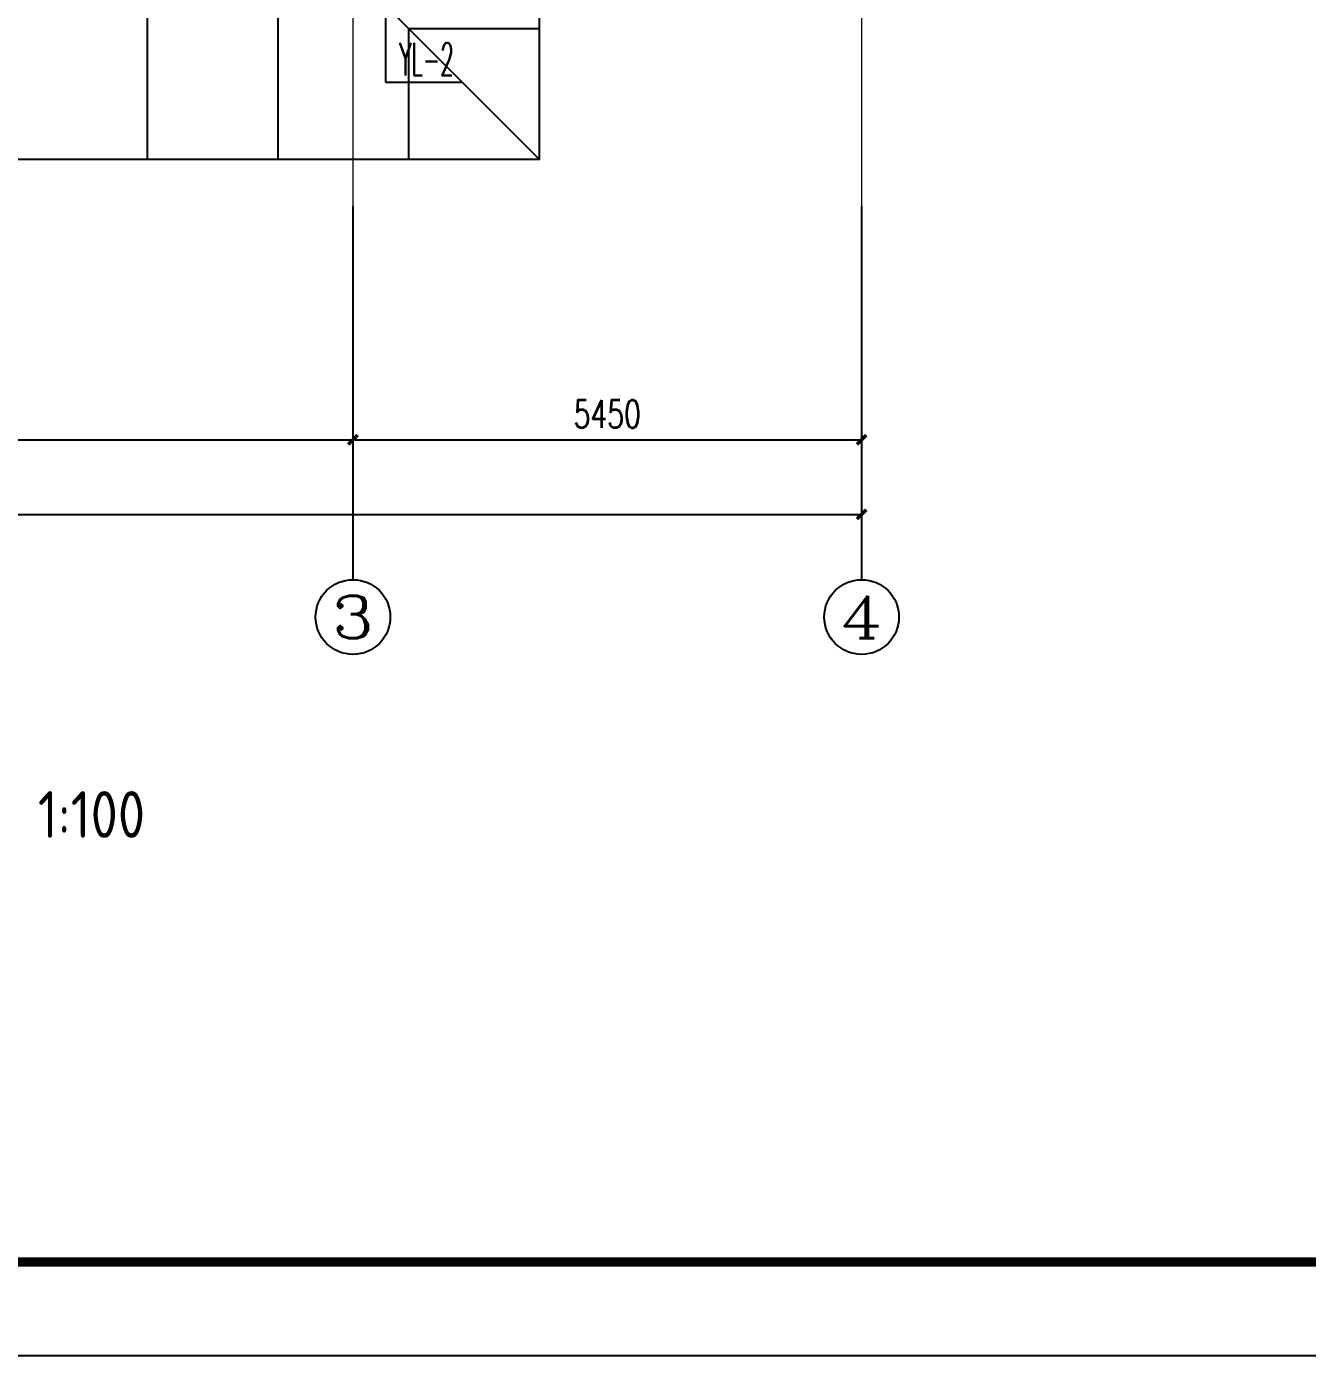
# Model space of a CAD drawing. Extents: x 1596975 to 1739683, y 860327 to 1295531.
# Drawn here: x 1675911 to 1689634, y 1069910 to 1084146 of the extents above; entities that cross this region are included whole.
import ezdxf
from ezdxf.enums import TextEntityAlignment as Align

# ---------------------------------------------------------------- set-up
doc = ezdxf.new("R2010")
doc.units = 0
doc.header["$LTSCALE"] = 1000
doc.header["$MEASUREMENT"] = 0
doc.linetypes.add('ACAD_ISO10W100', pattern=[18.5, 12, -3, 0.5, -3])
doc.linetypes.add('DOTE', pattern=[2.42, 2, -0.2, 0.02, -0.2])
for name, color, linetype in [('AXIS', 3, 'Continuous'), ('AXIS_TEXT', 4, 'Continuous'), ('C-AXIS(轴号)', 3, 'Continuous'), ('C-AXIS-T(字)', 7, 'Continuous'), ('DIM_雨水', 3, 'Continuous'), ('PUB_TEXT', 4, 'Continuous'), ('PUB_TITLE', 4, 'Continuous'), ('ROOF', 183, 'Continuous'), ('图框', 140, 'Continuous')]:
    doc.layers.add(name, color=color, linetype=linetype)
doc.layers.add('DOTE', color=19, linetype='DOTE', lineweight=9)
doc.styles.add('_TCH_AXIS', font='COMPLEX', dxfattribs={"bigfont": 'GBCBIG'})
doc.styles.add('_TCH_DIM_T3', font='SIMPLEX', dxfattribs={"width": 0.705882, "bigfont": 'GBCBIG'})
doc.styles.add('_TWT_SERIAL', font='simplex.shx', dxfattribs={"width": 0.6, "oblique": 10, "height": 3.5, "bigfont": 'aadri.shx'})
doc.styles.add('COMPLEX', font='COMPLEX')
doc.styles.get("Standard").update_dxf_attribs({"font": 'gbenor.shx', "bigfont": 'gbcbig.shx'})
doc.dimstyles.new('_TCH_ARCH&&100', dxfattribs={"dimtxt": 297.5, "dimasz": 100, "dimexe": 250, "dimexo": 300, "dimgap": 126.25, "dimtad": 1, "dimdec": 0, "dimzin": 0, "dimdsep": 46, "dimtxsty": '_TCH_DIM_T3', "dimblk": 'ARCHTICK', "dimcen": 0.09, "dimclrt": 7, "dimazin": 2, "dimtfac": 1, "dimtdec": 0, "dimtix": 1, "dimtmove": 2, "dimatfit": 3, "dimfxl": 0, "dimtolj": 1, "dimtzin": 0, "dimarcsym": 0})

# ---------------------------------------------------------------- blocks, each defined once
blk = doc.blocks.new('jytrhtreh')
at = {"layer": 'ROOF', "color": 0, "ltscale": 3}
for p, q in [((142702, -319639), (142702, -302439)), ((138502, -319639), (138502, -317239)), ((139902, -319639), (139902, -317239)), ((141302, -318239), (140302, -317239)), ((141302, -319639), (141302, -318239)), ((142702, -318239), (141302, -318239)), ((142702, -319639), (141302, -318239)), ((142702, -319639), (125902, -319639))]:
    blk.add_line(p, q, dxfattribs=at)
blk = doc.blocks.new('_ArchTick')
at = {"color": 0, "linetype": 'ByBlock', "const_width": 0.4}
blk.add_lwpolyline([(-0.5, -0.5), (0.5, 0.5)], dxfattribs=at)
blk = doc.blocks.new('*D31')
at = {"layer": 'AXIS', "color": 0, "lineweight": -2}
for p, q in [((1661158, 1081920), (1661158, 1078670)), ((1684858, 1081920), (1684858, 1078670)), ((1661158, 1078920), (1684858, 1078920))]:
    blk.add_line(p, q, dxfattribs=at)
at = {"layer": 'Defpoints', "color": 0}
for p in [(1661158, 1082220), (1684858, 1082220), (1684858, 1078920)]:
    blk.add_point(p, dxfattribs=at)
at = {"layer": 'AXIS', "color": 0, "lineweight": -2, "xscale": 100, "yscale": 100, "zscale": 100, "rotation": 180}
blk.add_blockref('_ArchTick', (1661158, 1078920), dxfattribs=at)
at = {"layer": 'AXIS', "color": 0, "lineweight": -2, "xscale": 100, "yscale": 100, "zscale": 100}
blk.add_blockref('_ArchTick', (1684858, 1078920), dxfattribs=at)
at = {"layer": 'AXIS', "color": 7, "insert": (1673008, 1079195), "char_height": 297.5, "attachment_point": 5, "style": '_TCH_DIM_T3'}
blk.add_mtext('\\A1;23700', dxfattribs=at)
blk = doc.blocks.new('*D32')
at = {"layer": 'AXIS', "color": 0, "lineweight": -2}
for p, q in [((1679408, 1081920), (1679408, 1079470)), ((1684858, 1081920), (1684858, 1079470)), ((1679408, 1079720), (1684858, 1079720))]:
    blk.add_line(p, q, dxfattribs=at)
at = {"layer": 'Defpoints', "color": 0}
for p in [(1679408, 1082220), (1684858, 1082220), (1684858, 1079720)]:
    blk.add_point(p, dxfattribs=at)
at = {"layer": 'AXIS', "color": 0, "lineweight": -2, "xscale": 100, "yscale": 100, "zscale": 100, "rotation": 180}
blk.add_blockref('_ArchTick', (1679408, 1079720), dxfattribs=at)
at = {"layer": 'AXIS', "color": 0, "lineweight": -2, "xscale": 100, "yscale": 100, "zscale": 100}
blk.add_blockref('_ArchTick', (1684858, 1079720), dxfattribs=at)
at = {"layer": 'AXIS', "color": 7, "insert": (1682133, 1079995), "char_height": 297.5, "attachment_point": 5, "style": '_TCH_DIM_T3'}
blk.add_mtext('\\A1;5450', dxfattribs=at)
blk = doc.blocks.new('*D33')
at = {"layer": 'AXIS', "color": 0, "lineweight": -2}
for p, q in [((1666608, 1081920), (1666608, 1079470)), ((1679408, 1081920), (1679408, 1079470)), ((1666608, 1079720), (1679408, 1079720))]:
    blk.add_line(p, q, dxfattribs=at)
at = {"layer": 'Defpoints', "color": 0}
for p in [(1666608, 1082220), (1679408, 1082220), (1679408, 1079720)]:
    blk.add_point(p, dxfattribs=at)
at = {"layer": 'AXIS', "color": 0, "lineweight": -2, "xscale": 100, "yscale": 100, "zscale": 100, "rotation": 180}
blk.add_blockref('_ArchTick', (1666608, 1079720), dxfattribs=at)
at = {"layer": 'AXIS', "color": 0, "lineweight": -2, "xscale": 100, "yscale": 100, "zscale": 100}
blk.add_blockref('_ArchTick', (1679408, 1079720), dxfattribs=at)
at = {"layer": 'AXIS', "color": 7, "insert": (1673008, 1079995), "char_height": 297.5, "attachment_point": 5, "style": '_TCH_DIM_T3'}
blk.add_mtext('\\A1;12800', dxfattribs=at)
blk = doc.blocks.new('_AXISO')
blk.add_circle((0, 0), 0.5)
at = {"layer": 'AXIS_TEXT', "style": 'COMPLEX', "width": 1.041667}
blk.add_attdef('A', text='', height=0.56, dxfattribs=at).set_placement((-0.25, -0.28), (0.25, -0.28), align=Align.FIT)

msp = doc.modelspace()

# ---------------------------------------------------------------- linework, layer by layer
at = {"layer": 'C-AXIS(轴号)'}
for p, q in [((1679408, 1082220.5), (1679408, 1078220.5)), ((1684858, 1082220.5), (1684858, 1078220.5))]:
    msp.add_line(p, q, dxfattribs=at)
at = {"layer": 'DIM_雨水'}
for p, q in [((1679758, 1084720.5), (1679758, 1083551.5)), ((1679758, 1083551.5), (1680571.2, 1083551.5))]:
    msp.add_line(p, q, dxfattribs=at)
at = {"layer": 'DOTE', "linetype": 'ACAD_ISO10W100', "ltscale": 100}
for p, q in [((1679408, 1100420), (1679408, 1082220.5)), ((1684858, 1100420), (1684858, 1082220.5))]:
    msp.add_line(p, q, dxfattribs=at)
at = {"layer": '图框'}
msp.add_lwpolyline([(1643957.2, 1069910.3), (1703357.2, 1069910.3), (1703357.2, 1111910.3), (1643957.2, 1111910.3)], close=True, dxfattribs=at)
at = {"layer": '图框', "const_width": 100}
msp.add_lwpolyline([(1646457.2, 1070910.3), (1702357.2, 1070910.3), (1702357.2, 1110910.3), (1646457.2, 1110910.3)], close=True, dxfattribs=at)

# ---------------------------------------------------------------- block references
at = {"layer": 'C-AXIS(轴号)'}
ref = msp.add_blockref('_AXISO', (1679408, 1077820.5), dxfattribs=dict(at, xscale=800, yscale=800, zscale=800))
ref.add_attrib('A', '3', dxfattribs={"layer": 'C-AXIS-T(字)', "height": 452.5, "style": '_TCH_AXIS', "width": 1.5}).set_placement((1679181.7, 1077594.2), (1679634.3, 1077594.2), align=Align.FIT)
ref = msp.add_blockref('_AXISO', (1684858, 1077820.5), dxfattribs=dict(at, xscale=800, yscale=800, zscale=800))
ref.add_attrib('A', '4', dxfattribs={"layer": 'C-AXIS-T(字)', "height": 452.5, "style": '_TCH_AXIS', "width": 1.3125}).set_placement((1684631.7, 1077594.2), (1685084.3, 1077594.2), align=Align.FIT)
at = {"layer": 'PUB_TITLE', "color": 8}
msp.add_blockref('jytrhtreh', (1538706.3, 1402359.5), dxfattribs=at)

# ---------------------------------------------------------------- texts
at = {"layer": 'DIM_雨水', "color": 7, "style": '_TWT_SERIAL', "width": 0.48}
msp.add_text('YL-2', height=350, dxfattribs=at).set_placement((1679904.9, 1083621.5))
at = {"layer": 'PUB_TEXT'}
msp.add_text('1:100', height=500, dxfattribs=at).set_placement((1676032.6, 1075455.6))

# ---------------------------------------------------------------- dimensions: what is measured, and where the dimension line sits
at = {"layer": 'AXIS'}
for p1, p2, distance, picture, middle in [((1661158, 1082220.5), (1684858, 1082220.5), -3300, '*D31', (1673008, 1079195.5)), ((1666608, 1082220.5), (1679408, 1082220.5), -2500, '*D33', (1673008, 1079995.5)), ((1679408, 1082220.5), (1684858, 1082220.5), -2500, '*D32', (1682133, 1079995.5))]:
    dim = msp.add_aligned_dim(p1=p1, p2=p2, distance=distance, dimstyle='_TCH_ARCH&&100', dxfattribs=at)
    dim.commit()
    dim.dimension.update_dxf_attribs({"geometry": picture, "text_midpoint": middle})

doc.saveas('drawing.dxf')
